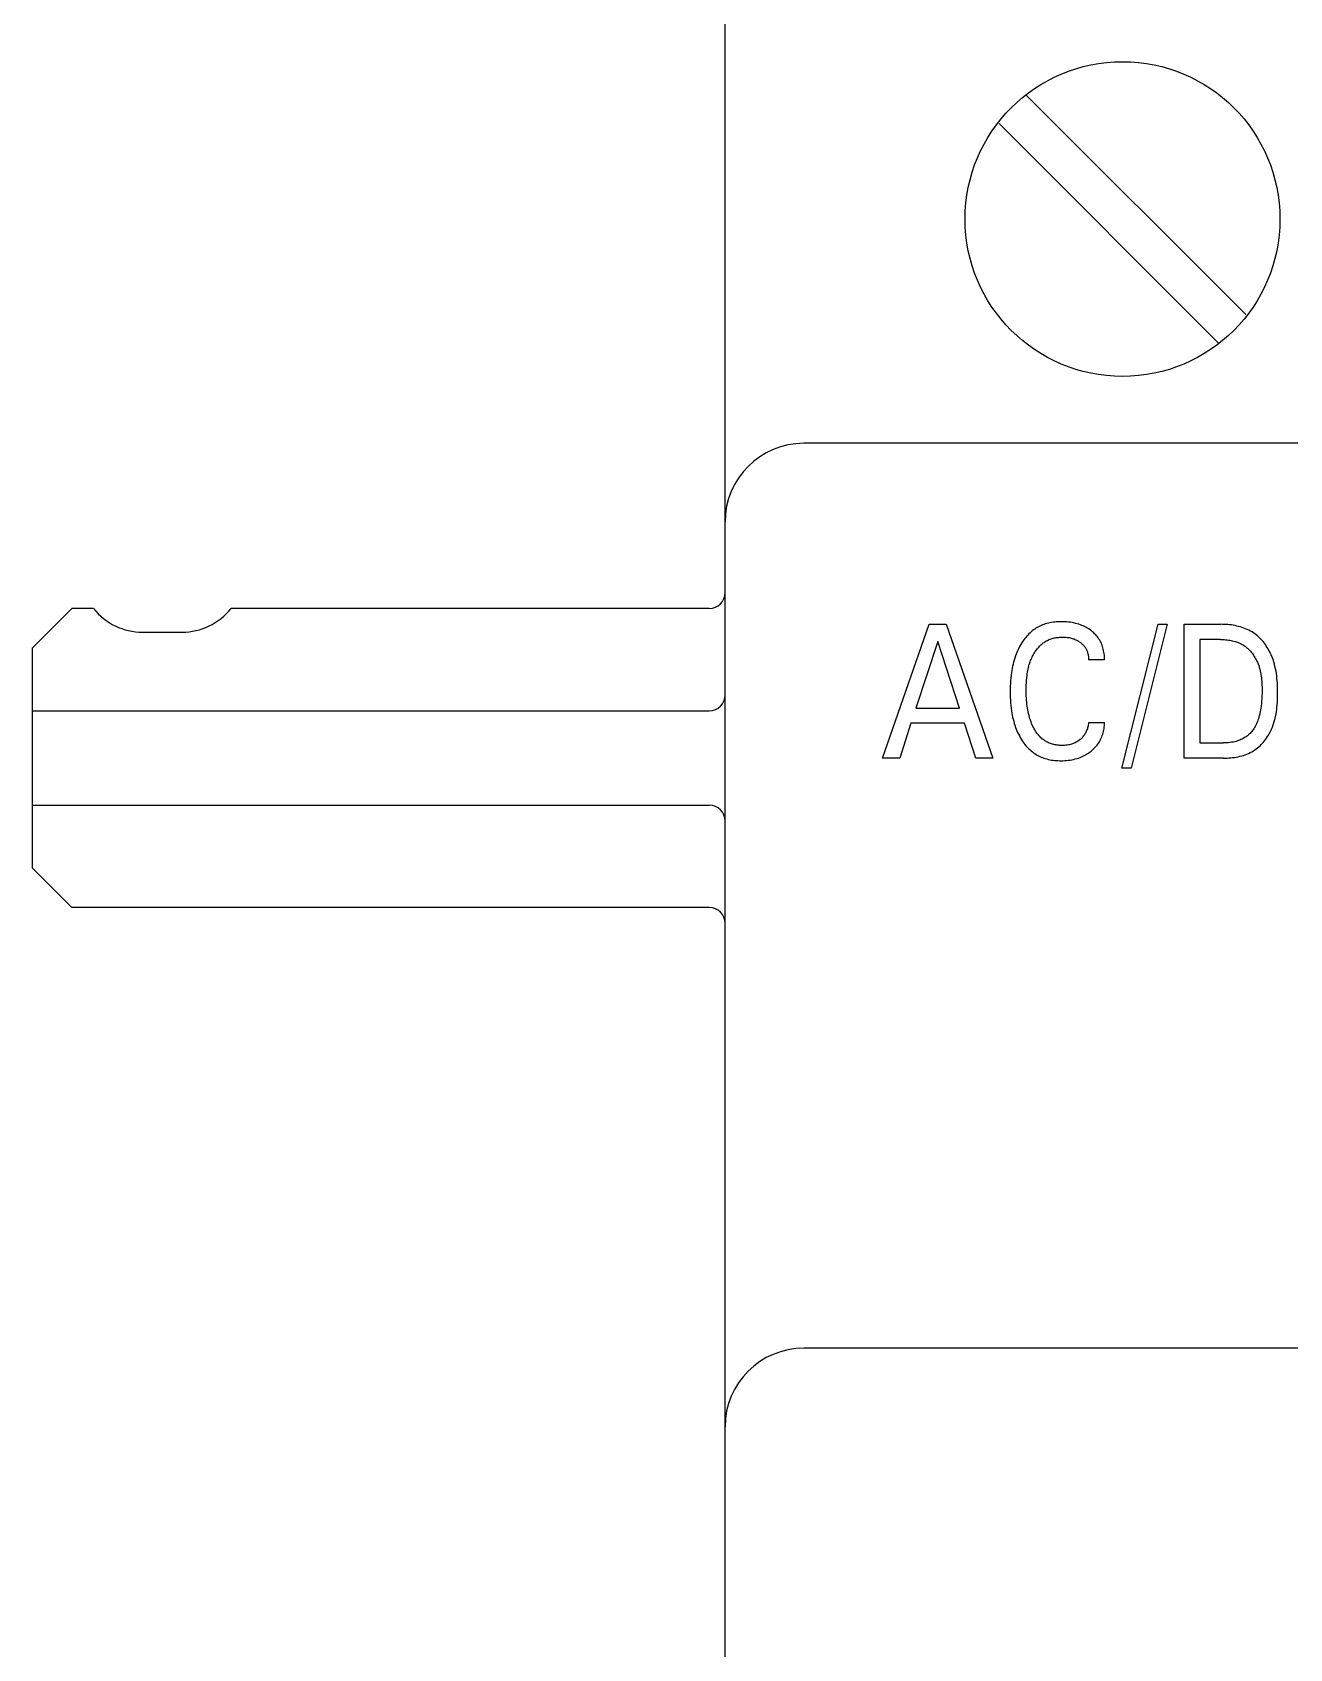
# Model space of a CAD drawing. Extents: x 0 to 420, y 0 to 297.
# Drawn here: x 134.59 to 150.57, y 218.29 to 238.83 of the extents above; entities that cross this region are included whole.
import ezdxf

# ---------------------------------------------------------------- set-up
doc = ezdxf.new("R2010")
doc.units = 0
doc.header["$LTSCALE"] = 23.1
doc.layers.add('10000_FRONT', color=7, linetype='CONTINUOUS')

msp = doc.modelspace()

# ---------------------------------------------------------------- linework, layer by layer
at = {"layer": '10000_FRONT', "color": 7, "linetype": 'CONTINUOUS'}
for p, q in [((143.392, 155.609), (143.392, 243.609)), ((150.009, 235.245), (147.224, 238.029)), ((146.874, 237.672), (149.659, 234.888)), ((177.892, 233.609), (144.392, 233.609)), ((134.592, 231.009), (135.092, 231.509)), ((135.367, 231.509), (135.092, 231.509)), ((143.192, 231.509), (137.116, 231.509)), ((147.461, 231.313), (147.444, 231.307)), ((147.481, 231.319), (147.461, 231.313)), ((147.5, 231.324), (147.481, 231.319)), ((147.52, 231.328), (147.5, 231.324)), ((147.54, 231.332), (147.52, 231.328)), ((147.56, 231.335), (147.54, 231.332)), ((147.58, 231.338), (147.56, 231.335)), ((147.6, 231.34), (147.58, 231.338)), ((147.62, 231.341), (147.6, 231.34)), ((147.641, 231.342), (147.62, 231.341)), ((147.661, 231.342), (147.641, 231.342)), ((147.685, 231.342), (147.661, 231.342)), ((147.708, 231.341), (147.685, 231.342)), ((147.732, 231.34), (147.708, 231.341)), ((147.756, 231.337), (147.732, 231.34)), ((147.779, 231.334), (147.756, 231.337)), ((147.803, 231.33), (147.779, 231.334)), ((147.824, 231.326), (147.803, 231.33)), ((147.845, 231.321), (147.824, 231.326)), ((147.866, 231.316), (147.845, 231.321)), ((147.887, 231.309), (147.866, 231.316)), ((147.907, 231.302), (147.887, 231.309)), ((135.992, 231.209), (136.492, 231.209)), ((145.392, 229.609), (145.985, 231.309)), ((145.985, 231.309), (146.202, 231.309)), ((146.202, 231.309), (146.795, 229.609)), ((147.189, 231.112), (147.177, 231.096)), ((147.2, 231.128), (147.189, 231.112)), ((147.213, 231.143), (147.2, 231.128)), ((147.225, 231.158), (147.213, 231.143)), ((147.239, 231.172), (147.225, 231.158)), ((147.252, 231.187), (147.239, 231.172)), ((147.267, 231.2), (147.252, 231.187)), ((147.281, 231.213), (147.267, 231.2)), ((147.296, 231.226), (147.281, 231.213)), ((147.311, 231.237), (147.296, 231.226)), ((147.327, 231.248), (147.311, 231.237)), ((147.342, 231.258), (147.327, 231.248)), ((147.358, 231.268), (147.342, 231.258)), ((147.375, 231.277), (147.358, 231.268)), ((147.392, 231.285), (147.375, 231.277)), ((147.409, 231.293), (147.392, 231.285)), ((147.426, 231.3), (147.409, 231.293)), ((147.444, 231.307), (147.426, 231.3)), ((147.478, 231.099), (147.489, 231.105)), ((147.489, 231.105), (147.5, 231.11)), ((147.5, 231.11), (147.512, 231.115)), ((147.512, 231.115), (147.523, 231.119)), ((147.523, 231.119), (147.535, 231.124)), ((147.535, 231.124), (147.548, 231.128)), ((147.548, 231.128), (147.561, 231.131)), ((147.561, 231.131), (147.574, 231.135)), ((147.574, 231.135), (147.587, 231.137)), ((147.587, 231.137), (147.601, 231.14)), ((147.601, 231.14), (147.614, 231.142)), ((147.614, 231.142), (147.627, 231.143)), ((147.627, 231.143), (147.641, 231.144)), ((147.641, 231.144), (147.654, 231.145)), ((147.654, 231.145), (147.668, 231.146)), ((147.668, 231.146), (147.681, 231.146)), ((147.681, 231.146), (147.695, 231.146)), ((147.695, 231.146), (147.709, 231.145)), ((147.709, 231.145), (147.723, 231.144)), ((147.723, 231.144), (147.737, 231.143)), ((147.737, 231.143), (147.751, 231.141)), ((147.751, 231.141), (147.765, 231.139)), ((147.765, 231.139), (147.777, 231.136)), ((147.777, 231.136), (147.79, 231.133)), ((147.79, 231.133), (147.802, 231.13)), ((147.802, 231.13), (147.814, 231.126)), ((147.814, 231.126), (147.827, 231.122)), ((147.827, 231.122), (147.838, 231.117)), ((147.838, 231.117), (147.85, 231.112)), ((147.85, 231.112), (147.861, 231.107)), ((147.861, 231.107), (147.872, 231.101)), ((147.927, 231.295), (147.907, 231.302)), ((147.943, 231.288), (147.927, 231.295)), ((147.959, 231.28), (147.943, 231.288)), ((147.975, 231.272), (147.959, 231.28)), ((147.99, 231.264), (147.975, 231.272)), ((148.006, 231.255), (147.99, 231.264)), ((148.02, 231.245), (148.006, 231.255)), ((148.035, 231.235), (148.02, 231.245)), ((148.049, 231.224), (148.035, 231.235)), ((148.062, 231.213), (148.049, 231.224)), ((148.076, 231.202), (148.062, 231.213)), ((148.088, 231.189), (148.076, 231.202)), ((148.101, 231.177), (148.088, 231.189)), ((148.112, 231.164), (148.101, 231.177)), ((148.123, 231.15), (148.112, 231.164)), ((148.134, 231.136), (148.123, 231.15)), ((148.143, 231.121), (148.134, 231.136)), ((148.152, 231.106), (148.143, 231.121)), ((148.161, 231.091), (148.152, 231.106)), ((148.433, 229.481), (148.893, 231.309)), ((149.01, 231.309), (148.55, 229.481)), ((148.893, 231.309), (149.01, 231.309)), ((149.227, 229.609), (149.227, 231.309)), ((149.227, 231.309), (149.685, 231.309)), ((149.424, 231.116), (149.424, 229.801)), ((149.685, 231.116), (149.424, 231.116)), ((149.708, 231.308), (149.685, 231.309)), ((149.685, 231.116), (149.701, 231.116)), ((149.701, 231.116), (149.718, 231.115)), ((149.731, 231.308), (149.708, 231.308)), ((149.718, 231.115), (149.735, 231.114)), ((149.754, 231.306), (149.731, 231.308)), ((149.735, 231.114), (149.753, 231.113)), ((149.753, 231.113), (149.77, 231.111)), ((149.778, 231.305), (149.754, 231.306)), ((149.77, 231.111), (149.787, 231.109)), ((149.801, 231.302), (149.778, 231.305)), ((149.787, 231.109), (149.804, 231.106)), ((149.825, 231.3), (149.801, 231.302)), ((149.804, 231.106), (149.821, 231.103)), ((149.848, 231.296), (149.825, 231.3)), ((149.871, 231.292), (149.848, 231.296)), ((149.894, 231.287), (149.871, 231.292)), ((149.917, 231.282), (149.894, 231.287)), ((149.94, 231.276), (149.917, 231.282)), ((149.962, 231.269), (149.94, 231.276)), ((149.984, 231.261), (149.962, 231.269)), ((150.006, 231.253), (149.984, 231.261)), ((150.027, 231.244), (150.006, 231.253)), ((150.048, 231.234), (150.027, 231.244)), ((150.069, 231.223), (150.048, 231.234)), ((150.089, 231.211), (150.069, 231.223)), ((150.106, 231.2), (150.089, 231.211)), ((150.123, 231.188), (150.106, 231.2)), ((150.14, 231.175), (150.123, 231.188)), ((150.157, 231.161), (150.14, 231.175)), ((150.172, 231.147), (150.157, 231.161)), ((150.188, 231.132), (150.172, 231.147)), ((150.203, 231.117), (150.188, 231.132)), ((150.217, 231.101), (150.203, 231.117)), ((134.592, 228.209), (134.592, 231.009)), ((146.094, 231.089), (145.818, 230.245)), ((146.372, 230.245), (146.094, 231.089)), ((147.082, 230.906), (147.074, 230.88)), ((147.09, 230.929), (147.082, 230.906)), ((147.099, 230.951), (147.09, 230.929)), ((147.109, 230.973), (147.099, 230.951)), ((147.119, 230.995), (147.109, 230.973)), ((147.13, 231.017), (147.119, 230.995)), ((147.141, 231.038), (147.13, 231.017)), ((147.154, 231.059), (147.141, 231.038)), ((147.166, 231.08), (147.154, 231.059)), ((147.177, 231.096), (147.166, 231.08)), ((147.293, 230.89), (147.299, 230.904)), ((147.299, 230.904), (147.306, 230.918)), ((147.306, 230.918), (147.314, 230.932)), ((147.314, 230.932), (147.322, 230.946)), ((147.322, 230.946), (147.329, 230.957)), ((147.329, 230.957), (147.336, 230.968)), ((147.336, 230.968), (147.344, 230.979)), ((147.344, 230.979), (147.352, 230.99)), ((147.352, 230.99), (147.36, 231)), ((147.36, 231), (147.368, 231.01)), ((147.368, 231.01), (147.377, 231.02)), ((147.377, 231.02), (147.386, 231.03)), ((147.386, 231.03), (147.395, 231.039)), ((147.395, 231.039), (147.405, 231.048)), ((147.405, 231.048), (147.415, 231.057)), ((147.415, 231.057), (147.425, 231.065)), ((147.425, 231.065), (147.435, 231.072)), ((147.435, 231.072), (147.445, 231.079)), ((147.445, 231.079), (147.456, 231.086)), ((147.456, 231.086), (147.467, 231.093)), ((147.467, 231.093), (147.478, 231.099)), ((147.872, 231.101), (147.882, 231.095)), ((147.882, 231.095), (147.893, 231.088)), ((147.893, 231.088), (147.903, 231.081)), ((147.903, 231.081), (147.911, 231.074)), ((147.911, 231.074), (147.919, 231.068)), ((147.919, 231.068), (147.927, 231.061)), ((147.927, 231.061), (147.935, 231.054)), ((147.935, 231.054), (147.942, 231.046)), ((147.942, 231.046), (147.949, 231.038)), ((147.949, 231.038), (147.956, 231.03)), ((147.956, 231.03), (147.962, 231.022)), ((147.962, 231.022), (147.968, 231.013)), ((147.968, 231.013), (147.974, 231.004)), ((147.974, 231.004), (147.979, 230.995)), ((147.979, 230.995), (147.983, 230.986)), ((147.983, 230.986), (147.988, 230.977)), ((147.988, 230.977), (147.992, 230.967)), ((147.992, 230.967), (147.995, 230.957)), ((147.995, 230.957), (147.998, 230.947)), ((147.998, 230.947), (148.001, 230.936)), ((148.001, 230.936), (148.004, 230.925)), ((148.004, 230.925), (148.006, 230.914)), ((148.006, 230.914), (148.008, 230.903)), ((148.008, 230.903), (148.009, 230.892)), ((148.169, 231.076), (148.161, 231.091)), ((148.176, 231.06), (148.169, 231.076)), ((148.182, 231.043), (148.176, 231.06)), ((148.188, 231.027), (148.182, 231.043)), ((148.193, 231.01), (148.188, 231.027)), ((148.198, 230.991), (148.193, 231.01)), ((148.202, 230.973), (148.198, 230.991)), ((148.206, 230.954), (148.202, 230.973)), ((148.209, 230.934), (148.206, 230.954)), ((148.211, 230.915), (148.209, 230.934)), ((148.212, 230.896), (148.211, 230.915)), ((149.821, 231.103), (149.837, 231.1)), ((149.837, 231.1), (149.854, 231.096)), ((149.854, 231.096), (149.871, 231.091)), ((149.871, 231.091), (149.887, 231.086)), ((149.887, 231.086), (149.903, 231.081)), ((149.903, 231.081), (149.919, 231.074)), ((149.919, 231.074), (149.934, 231.068)), ((149.934, 231.068), (149.949, 231.06)), ((149.949, 231.06), (149.964, 231.052)), ((149.964, 231.052), (149.979, 231.044)), ((149.979, 231.044), (149.992, 231.035)), ((149.992, 231.035), (150.006, 231.025)), ((150.006, 231.025), (150.019, 231.015)), ((150.019, 231.015), (150.031, 231.004)), ((150.031, 231.004), (150.043, 230.992)), ((150.043, 230.992), (150.055, 230.981)), ((150.055, 230.981), (150.066, 230.968)), ((150.066, 230.968), (150.077, 230.956)), ((150.077, 230.956), (150.088, 230.943)), ((150.088, 230.943), (150.098, 230.929)), ((150.098, 230.929), (150.107, 230.915)), ((150.107, 230.915), (150.116, 230.901)), ((150.116, 230.901), (150.125, 230.887)), ((150.231, 231.084), (150.217, 231.101)), ((150.244, 231.067), (150.231, 231.084)), ((150.257, 231.05), (150.244, 231.067)), ((150.269, 231.032), (150.257, 231.05)), ((150.281, 231.014), (150.269, 231.032)), ((150.292, 230.996), (150.281, 231.014)), ((150.302, 230.977), (150.292, 230.996)), ((150.313, 230.958), (150.302, 230.977)), ((150.322, 230.939), (150.313, 230.958)), ((150.331, 230.92), (150.322, 230.939)), ((150.343, 230.891), (150.331, 230.92)), ((147.032, 230.696), (147.027, 230.661)), ((147.036, 230.723), (147.032, 230.696)), ((147.041, 230.749), (147.036, 230.723)), ((147.046, 230.776), (147.041, 230.749)), ((147.052, 230.802), (147.046, 230.776)), ((147.058, 230.828), (147.052, 230.802)), ((147.066, 230.854), (147.058, 230.828)), ((147.074, 230.88), (147.066, 230.854)), ((147.232, 230.681), (147.235, 230.7)), ((147.235, 230.7), (147.239, 230.72)), ((147.239, 230.72), (147.243, 230.74)), ((147.243, 230.74), (147.248, 230.759)), ((147.248, 230.759), (147.253, 230.779)), ((147.253, 230.779), (147.258, 230.798)), ((147.258, 230.798), (147.264, 230.817)), ((147.264, 230.817), (147.269, 230.832)), ((147.269, 230.832), (147.274, 230.847)), ((147.274, 230.847), (147.28, 230.861)), ((147.28, 230.861), (147.286, 230.876)), ((147.286, 230.876), (147.293, 230.89)), ((148.009, 230.892), (148.01, 230.88)), ((148.01, 230.88), (148.01, 230.869)), ((148.01, 230.869), (148.01, 230.858)), ((148.213, 230.858), (148.01, 230.858)), ((148.213, 230.877), (148.212, 230.896)), ((148.213, 230.858), (148.213, 230.877)), ((150.125, 230.887), (150.133, 230.872)), ((150.133, 230.872), (150.141, 230.857)), ((150.141, 230.857), (150.148, 230.842)), ((150.148, 230.842), (150.155, 230.827)), ((150.155, 230.827), (150.164, 230.806)), ((150.164, 230.806), (150.172, 230.784)), ((150.172, 230.784), (150.179, 230.762)), ((150.179, 230.762), (150.185, 230.74)), ((150.185, 230.74), (150.191, 230.718)), ((150.191, 230.718), (150.195, 230.695)), ((150.195, 230.695), (150.2, 230.673)), ((150.354, 230.862), (150.343, 230.891)), ((150.363, 230.833), (150.354, 230.862)), ((150.372, 230.803), (150.363, 230.833)), ((150.379, 230.773), (150.372, 230.803)), ((150.386, 230.743), (150.379, 230.773)), ((150.392, 230.713), (150.386, 230.743)), ((150.397, 230.683), (150.392, 230.713)), ((147.016, 230.521), (147.015, 230.486)), ((147.018, 230.556), (147.016, 230.521)), ((147.02, 230.591), (147.018, 230.556)), ((147.023, 230.626), (147.02, 230.591)), ((147.027, 230.661), (147.023, 230.626)), ((147.218, 230.508), (147.219, 230.537)), ((147.218, 230.478), (147.218, 230.508)), ((147.219, 230.537), (147.22, 230.566)), ((147.22, 230.566), (147.222, 230.595)), ((147.222, 230.595), (147.225, 230.625)), ((147.225, 230.625), (147.229, 230.661)), ((147.229, 230.661), (147.232, 230.681)), ((150.2, 230.673), (150.203, 230.65)), ((150.203, 230.65), (150.206, 230.627)), ((150.206, 230.627), (150.208, 230.604)), ((150.208, 230.604), (150.21, 230.582)), ((150.21, 230.582), (150.212, 230.559)), ((150.212, 230.559), (150.213, 230.535)), ((150.213, 230.535), (150.214, 230.512)), ((150.214, 230.512), (150.214, 230.489)), ((150.214, 230.489), (150.214, 230.466)), ((150.401, 230.652), (150.397, 230.683)), ((150.404, 230.621), (150.401, 230.652)), ((150.407, 230.59), (150.404, 230.621)), ((150.409, 230.559), (150.407, 230.59)), ((150.41, 230.528), (150.409, 230.559)), ((150.411, 230.496), (150.41, 230.528)), ((150.412, 230.465), (150.411, 230.496)), ((147.015, 230.486), (147.015, 230.451)), ((147.015, 230.451), (147.015, 230.416)), ((147.015, 230.416), (147.016, 230.381)), ((147.016, 230.381), (147.018, 230.346)), ((147.018, 230.346), (147.02, 230.311)), ((147.02, 230.311), (147.023, 230.276)), ((147.218, 230.451), (147.218, 230.478)), ((147.218, 230.424), (147.218, 230.451)), ((147.219, 230.398), (147.218, 230.424)), ((147.221, 230.371), (147.219, 230.398)), ((147.223, 230.344), (147.221, 230.371)), ((147.225, 230.317), (147.223, 230.344)), ((147.228, 230.29), (147.225, 230.317)), ((147.231, 230.267), (147.228, 230.29)), ((150.206, 230.301), (150.203, 230.268)), ((150.209, 230.334), (150.206, 230.301)), ((150.211, 230.367), (150.209, 230.334)), ((150.213, 230.4), (150.211, 230.367)), ((150.214, 230.433), (150.213, 230.4)), ((150.214, 230.466), (150.214, 230.433)), ((150.404, 230.257), (150.407, 230.286)), ((150.407, 230.286), (150.409, 230.316)), ((150.409, 230.316), (150.41, 230.345)), ((150.41, 230.345), (150.411, 230.375)), ((150.411, 230.404), (150.412, 230.434)), ((150.411, 230.375), (150.411, 230.404)), ((150.412, 230.434), (150.412, 230.465)), ((134.592, 230.209), (143.192, 230.209)), ((145.818, 230.245), (146.372, 230.245)), ((147.023, 230.276), (147.027, 230.242)), ((147.027, 230.242), (147.032, 230.207)), ((147.032, 230.207), (147.036, 230.18)), ((147.036, 230.18), (147.041, 230.154)), ((147.041, 230.154), (147.046, 230.128)), ((147.046, 230.128), (147.052, 230.102)), ((147.052, 230.102), (147.059, 230.076)), ((147.235, 230.243), (147.231, 230.267)), ((147.239, 230.22), (147.235, 230.243)), ((147.243, 230.197), (147.239, 230.22)), ((147.248, 230.174), (147.243, 230.197)), ((147.254, 230.151), (147.248, 230.174)), ((147.26, 230.128), (147.254, 230.151)), ((147.266, 230.108), (147.26, 230.128)), ((147.273, 230.089), (147.266, 230.108)), ((147.28, 230.069), (147.273, 230.089)), ((150.163, 230.09), (150.157, 230.074)), ((150.168, 230.107), (150.163, 230.09)), ((150.175, 230.129), (150.168, 230.107)), ((150.181, 230.152), (150.175, 230.129)), ((150.187, 230.175), (150.181, 230.152)), ((150.191, 230.198), (150.187, 230.175)), ((150.196, 230.221), (150.191, 230.198)), ((150.199, 230.245), (150.196, 230.221)), ((150.203, 230.268), (150.199, 230.245)), ((150.366, 230.057), (150.374, 230.085)), ((150.374, 230.085), (150.381, 230.113)), ((150.381, 230.113), (150.387, 230.142)), ((150.387, 230.142), (150.393, 230.17)), ((150.393, 230.17), (150.397, 230.199)), ((150.397, 230.199), (150.401, 230.228)), ((150.401, 230.228), (150.404, 230.257)), ((145.754, 230.052), (145.611, 229.609)), ((146.434, 230.052), (145.754, 230.052)), ((146.58, 229.609), (146.434, 230.052)), ((147.059, 230.076), (147.066, 230.05)), ((147.066, 230.05), (147.074, 230.025)), ((147.074, 230.025), (147.083, 229.999)), ((147.083, 229.999), (147.091, 229.977)), ((147.091, 229.977), (147.1, 229.955)), ((147.1, 229.955), (147.109, 229.933)), ((147.109, 229.933), (147.12, 229.911)), ((147.12, 229.911), (147.131, 229.89)), ((147.131, 229.89), (147.142, 229.869)), ((147.287, 230.05), (147.28, 230.069)), ((147.296, 230.03), (147.287, 230.05)), ((147.304, 230.012), (147.296, 230.03)), ((147.314, 229.993), (147.304, 230.012)), ((147.321, 229.979), (147.314, 229.993)), ((147.329, 229.966), (147.321, 229.979)), ((147.337, 229.952), (147.329, 229.966)), ((147.346, 229.939), (147.337, 229.952)), ((147.355, 229.927), (147.346, 229.939)), ((147.364, 229.914), (147.355, 229.927)), ((147.374, 229.902), (147.364, 229.914)), ((147.384, 229.891), (147.374, 229.902)), ((147.394, 229.879), (147.384, 229.891)), ((147.406, 229.868), (147.394, 229.879)), ((147.937, 229.876), (147.929, 229.868)), ((147.944, 229.885), (147.937, 229.876)), ((147.951, 229.895), (147.944, 229.885)), ((147.958, 229.905), (147.951, 229.895)), ((147.965, 229.915), (147.958, 229.905)), ((147.971, 229.925), (147.965, 229.915)), ((147.976, 229.936), (147.971, 229.925)), ((147.981, 229.947), (147.976, 229.936)), ((147.986, 229.958), (147.981, 229.947)), ((147.99, 229.969), (147.986, 229.958)), ((147.995, 229.982), (147.99, 229.969)), ((147.998, 229.994), (147.995, 229.982)), ((148.002, 230.007), (147.998, 229.994)), ((148.004, 230.02), (148.002, 230.007)), ((148.007, 230.033), (148.004, 230.02)), ((148.009, 230.046), (148.007, 230.033)), ((148.01, 230.059), (148.009, 230.046)), ((148.01, 230.059), (148.213, 230.059)), ((148.171, 229.862), (148.178, 229.878)), ((148.178, 229.878), (148.184, 229.894)), ((148.184, 229.894), (148.19, 229.911)), ((148.19, 229.911), (148.195, 229.929)), ((148.195, 229.929), (148.2, 229.947)), ((148.2, 229.947), (148.204, 229.966)), ((148.204, 229.966), (148.207, 229.984)), ((148.207, 229.984), (148.209, 230.003)), ((148.209, 230.003), (148.211, 230.022)), ((148.211, 230.022), (148.212, 230.04)), ((148.212, 230.04), (148.213, 230.059)), ((150.002, 229.873), (149.989, 229.864)), ((150.015, 229.882), (150.002, 229.873)), ((150.028, 229.891), (150.015, 229.882)), ((150.04, 229.901), (150.028, 229.891)), ((150.051, 229.911), (150.04, 229.901)), ((150.062, 229.922), (150.051, 229.911)), ((150.073, 229.933), (150.062, 229.922)), ((150.083, 229.945), (150.073, 229.933)), ((150.093, 229.957), (150.083, 229.945)), ((150.102, 229.969), (150.093, 229.957)), ((150.111, 229.982), (150.102, 229.969)), ((150.12, 229.997), (150.111, 229.982)), ((150.128, 230.012), (150.12, 229.997)), ((150.136, 230.027), (150.128, 230.012)), ((150.144, 230.042), (150.136, 230.027)), ((150.15, 230.058), (150.144, 230.042)), ((150.157, 230.074), (150.15, 230.058)), ((150.273, 229.863), (150.285, 229.881)), ((150.285, 229.881), (150.296, 229.899)), ((150.296, 229.899), (150.307, 229.918)), ((150.307, 229.918), (150.317, 229.937)), ((150.317, 229.937), (150.326, 229.956)), ((150.326, 229.956), (150.335, 229.975)), ((150.335, 229.975), (150.347, 230.002)), ((150.347, 230.002), (150.357, 230.03)), ((150.357, 230.03), (150.366, 230.057)), ((147.142, 229.869), (147.154, 229.848)), ((147.154, 229.848), (147.167, 229.828)), ((147.167, 229.828), (147.178, 229.812)), ((147.178, 229.812), (147.19, 229.796)), ((147.19, 229.796), (147.201, 229.781)), ((147.201, 229.781), (147.214, 229.766)), ((147.214, 229.766), (147.226, 229.752)), ((147.226, 229.752), (147.24, 229.738)), ((147.24, 229.738), (147.253, 229.725)), ((147.253, 229.725), (147.267, 229.712)), ((147.267, 229.712), (147.282, 229.699)), ((147.282, 229.699), (147.297, 229.687)), ((147.297, 229.687), (147.312, 229.676)), ((147.312, 229.676), (147.327, 229.666)), ((147.327, 229.666), (147.343, 229.656)), ((147.415, 229.86), (147.406, 229.868)), ((147.425, 229.851), (147.415, 229.86)), ((147.435, 229.843), (147.425, 229.851)), ((147.445, 229.836), (147.435, 229.843)), ((147.456, 229.829), (147.445, 229.836)), ((147.467, 229.822), (147.456, 229.829)), ((147.478, 229.815), (147.467, 229.822)), ((147.49, 229.809), (147.478, 229.815)), ((147.501, 229.804), (147.49, 229.809)), ((147.513, 229.798), (147.501, 229.804)), ((147.525, 229.794), (147.513, 229.798)), ((147.539, 229.789), (147.525, 229.794)), ((147.553, 229.784), (147.539, 229.789)), ((147.568, 229.781), (147.553, 229.784)), ((147.583, 229.777), (147.568, 229.781)), ((147.597, 229.775), (147.583, 229.777)), ((147.612, 229.772), (147.597, 229.775)), ((147.627, 229.771), (147.612, 229.772)), ((147.642, 229.77), (147.627, 229.771)), ((147.657, 229.769), (147.642, 229.77)), ((147.672, 229.769), (147.657, 229.769)), ((147.689, 229.769), (147.672, 229.769)), ((147.706, 229.77), (147.689, 229.769)), ((147.722, 229.771), (147.706, 229.77)), ((147.739, 229.773), (147.722, 229.771)), ((147.756, 229.776), (147.739, 229.773)), ((147.768, 229.779), (147.756, 229.776)), ((147.781, 229.782), (147.768, 229.779)), ((147.793, 229.785), (147.781, 229.782)), ((147.805, 229.789), (147.793, 229.785)), ((147.817, 229.794), (147.805, 229.789)), ((147.829, 229.799), (147.817, 229.794)), ((147.841, 229.804), (147.829, 229.799)), ((147.852, 229.81), (147.841, 229.804)), ((147.862, 229.816), (147.852, 229.81)), ((147.873, 229.822), (147.862, 229.816)), ((147.883, 229.829), (147.873, 229.822)), ((147.893, 229.836), (147.883, 229.829)), ((147.903, 229.844), (147.893, 229.836)), ((147.912, 229.851), (147.903, 229.844)), ((147.92, 229.859), (147.912, 229.851)), ((147.929, 229.868), (147.92, 229.859)), ((147.985, 229.657), (148, 229.666)), ((148, 229.666), (148.015, 229.676)), ((148.015, 229.676), (148.03, 229.687)), ((148.03, 229.687), (148.044, 229.698)), ((148.044, 229.698), (148.057, 229.709)), ((148.057, 229.709), (148.07, 229.721)), ((148.07, 229.721), (148.083, 229.733)), ((148.083, 229.733), (148.095, 229.746)), ((148.095, 229.746), (148.107, 229.759)), ((148.107, 229.759), (148.118, 229.772)), ((148.118, 229.772), (148.129, 229.787)), ((148.129, 229.787), (148.139, 229.801)), ((148.139, 229.801), (148.148, 229.816)), ((148.148, 229.816), (148.156, 229.831)), ((148.156, 229.831), (148.164, 229.846)), ((148.164, 229.846), (148.171, 229.862)), ((149.424, 229.801), (149.725, 229.801)), ((149.745, 229.802), (149.725, 229.801)), ((149.765, 229.802), (149.745, 229.802)), ((149.786, 229.804), (149.765, 229.802)), ((149.806, 229.806), (149.786, 229.804)), ((149.827, 229.809), (149.806, 229.806)), ((149.847, 229.812), (149.827, 229.809)), ((149.867, 229.816), (149.847, 229.812)), ((149.887, 229.821), (149.867, 229.816)), ((149.902, 229.826), (149.887, 229.821)), ((149.917, 229.831), (149.902, 229.826)), ((149.932, 229.836), (149.917, 229.831)), ((149.947, 229.843), (149.932, 229.836)), ((149.961, 229.849), (149.947, 229.843)), ((149.975, 229.856), (149.961, 229.849)), ((149.989, 229.864), (149.975, 229.856)), ((150.023, 229.659), (150.044, 229.668)), ((150.044, 229.668), (150.065, 229.678)), ((150.065, 229.678), (150.086, 229.688)), ((150.086, 229.688), (150.106, 229.7)), ((150.106, 229.7), (150.124, 229.712)), ((150.124, 229.712), (150.141, 229.724)), ((150.141, 229.724), (150.158, 229.737)), ((150.158, 229.737), (150.174, 229.751)), ((150.174, 229.751), (150.19, 229.765)), ((150.19, 229.765), (150.205, 229.78)), ((150.205, 229.78), (150.219, 229.796)), ((150.219, 229.796), (150.234, 229.812)), ((150.234, 229.812), (150.247, 229.828)), ((150.247, 229.828), (150.26, 229.846)), ((150.26, 229.846), (150.273, 229.863)), ((145.611, 229.609), (145.392, 229.609)), ((146.795, 229.609), (146.58, 229.609)), ((147.343, 229.656), (147.359, 229.647)), ((147.359, 229.647), (147.375, 229.638)), ((147.375, 229.638), (147.392, 229.63)), ((147.392, 229.63), (147.409, 229.622)), ((147.409, 229.622), (147.426, 229.615)), ((147.426, 229.615), (147.444, 229.609)), ((147.444, 229.609), (147.461, 229.603)), ((147.461, 229.603), (147.481, 229.597)), ((147.481, 229.597), (147.5, 229.592)), ((147.5, 229.592), (147.52, 229.588)), ((147.52, 229.588), (147.54, 229.584)), ((147.54, 229.584), (147.56, 229.581)), ((147.56, 229.581), (147.58, 229.579)), ((147.58, 229.579), (147.6, 229.577)), ((147.6, 229.577), (147.62, 229.576)), ((147.62, 229.576), (147.641, 229.575)), ((147.641, 229.575), (147.661, 229.575)), ((147.661, 229.575), (147.684, 229.575)), ((147.684, 229.575), (147.707, 229.576)), ((147.707, 229.576), (147.73, 229.578)), ((147.73, 229.578), (147.753, 229.58)), ((147.753, 229.58), (147.776, 229.583)), ((147.776, 229.583), (147.799, 229.587)), ((147.799, 229.587), (147.82, 229.592)), ((147.82, 229.592), (147.841, 229.597)), ((147.841, 229.597), (147.861, 229.603)), ((147.861, 229.603), (147.882, 229.609)), ((147.882, 229.609), (147.902, 229.616)), ((147.902, 229.616), (147.922, 229.625)), ((147.922, 229.625), (147.938, 229.632)), ((147.938, 229.632), (147.954, 229.64)), ((147.954, 229.64), (147.97, 229.648)), ((147.97, 229.648), (147.985, 229.657)), ((148.55, 229.481), (148.433, 229.481)), ((149.723, 229.609), (149.227, 229.609)), ((149.723, 229.609), (149.747, 229.609)), ((149.747, 229.609), (149.77, 229.609)), ((149.77, 229.609), (149.793, 229.611)), ((149.793, 229.611), (149.817, 229.613)), ((149.817, 229.613), (149.84, 229.615)), ((149.84, 229.615), (149.864, 229.618)), ((149.864, 229.618), (149.887, 229.622)), ((149.887, 229.622), (149.91, 229.626)), ((149.91, 229.626), (149.933, 229.631)), ((149.933, 229.631), (149.956, 229.637)), ((149.956, 229.637), (149.979, 229.643)), ((149.979, 229.643), (150.001, 229.651)), ((150.001, 229.651), (150.023, 229.659)), ((134.592, 229.009), (143.192, 229.009)), ((134.592, 228.209), (135.092, 227.709)), ((143.192, 227.709), (135.092, 227.709)), ((177.892, 222.109), (144.392, 222.109))]:
    msp.add_line(p, q, dxfattribs=at)
msp.add_circle((148.442, 236.459), 2, dxfattribs=at)
for centre, radius, start, end in [((144.392, 232.609), 1, 90, 180), ((143.192, 231.709), 0.2, 270, 360), ((135.992, 232.009), 0.8, 218.6822, 270), ((136.492, 232.009), 0.8, 270, 321.3178), ((143.192, 230.409), 0.2, 270, 360), ((143.192, 228.809), 0.2, 0, 90), ((143.192, 227.509), 0.2, 0, 90), ((144.392, 221.109), 1, 90, 180)]:
    msp.add_arc(centre, radius, start, end, dxfattribs=at)

doc.saveas('drawing.dxf')
